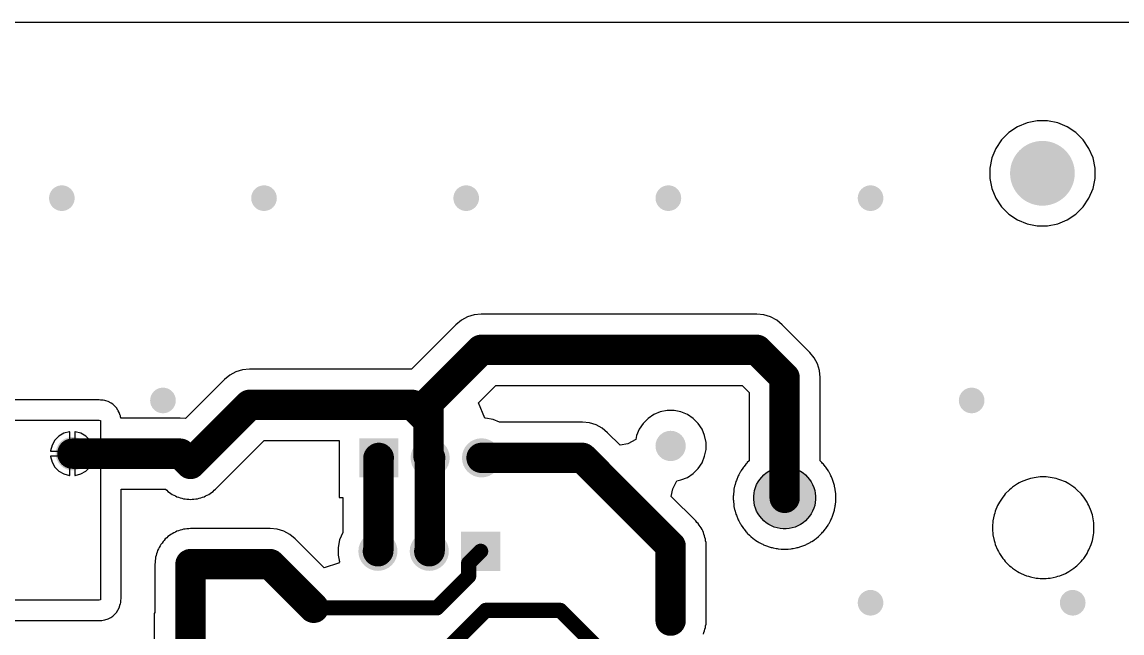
# Model space of a CAD drawing. Header units: inches. Extents: x 4.53 to 13.89, y 0.79 to 10.58.
# Drawn here: x 9.765 to 11.907, y 9.39 to 10.579 of the extents above; entities that cross this region are included whole.
import ezdxf

# ---------------------------------------------------------------- set-up
doc = ezdxf.new("R2010")
doc.units = ezdxf.units.IN
doc.header["$MEASUREMENT"] = 0
for name, color, linetype in [('Pad Holes', 156, 'Continuous'), ('Top Layer', 1, 'Continuous'), ('Via Holes', 16, 'Continuous')]:
    doc.layers.add(name, color=color, linetype=linetype)

# ---------------------------------------------------------------- blocks, each defined once
blk = doc.blocks.new('TEST_POINT_1_5MM_17')
at = {"layer": 'Top Layer'}
blk.add_hatch(color=1, dxfattribs=at).paths.add_polyline_path([(-0.003, -0.0602), (-0.0088, -0.0596), (-0.0146, -0.0585), (-0.0203, -0.0568), (-0.0258, -0.0545), (-0.031, -0.0517), (-0.0359, -0.0484), (-0.0405, -0.0447), (-0.0447, -0.0405), (-0.0484, -0.0359), (-0.0517, -0.031), (-0.0545, -0.0258), (-0.0568, -0.0203), (-0.0585, -0.0146), (-0.0596, -0.0088), (-0.0602, -0.003), (-0.0602, 0), (-0.0602, 0.003), (-0.0596, 0.0088), (-0.0585, 0.0146), (-0.0568, 0.0203), (-0.0545, 0.0258), (-0.0517, 0.031), (-0.0484, 0.0359), (-0.0447, 0.0405), (-0.0405, 0.0447), (-0.0359, 0.0484), (-0.031, 0.0517), (-0.0258, 0.0545), (-0.0203, 0.0568), (-0.0146, 0.0585), (-0.0088, 0.0596), (-0.003, 0.0602), (0, 0.0602), (0.003, 0.0602), (0.0088, 0.0596), (0.0146, 0.0585), (0.0203, 0.0568), (0.0258, 0.0545), (0.031, 0.0517), (0.0359, 0.0484), (0.0405, 0.0447), (0.0447, 0.0405), (0.0484, 0.0359), (0.0517, 0.031), (0.0545, 0.0258), (0.0568, 0.0203), (0.0585, 0.0146), (0.0596, 0.0088), (0.0602, 0.003), (0.0602, 0), (0.0602, -0.003), (0.0596, -0.0088), (0.0585, -0.0146), (0.0568, -0.0203), (0.0545, -0.0258), (0.0517, -0.031), (0.0484, -0.0359), (0.0447, -0.0405), (0.0405, -0.0447), (0.0359, -0.0484), (0.031, -0.0517), (0.0258, -0.0545), (0.0203, -0.0568), (0.0146, -0.0585), (0.0088, -0.0596), (0.003, -0.0602), (0, -0.0602)])
for p, q in [((-0.0447, 0.0405), (-0.0405, 0.0447)), ((-0.0405, 0.0447), (-0.0359, 0.0484)), ((-0.0359, 0.0484), (-0.031, 0.0517)), ((-0.031, 0.0517), (-0.0258, 0.0545)), ((-0.0258, 0.0545), (-0.0203, 0.0568)), ((-0.0203, 0.0568), (-0.0146, 0.0585)), ((-0.0146, 0.0585), (-0.0088, 0.0596)), ((-0.0088, 0.0596), (-0.003, 0.0602)), ((-0.003, 0.0602), (0, 0.0602)), ((0, 0.0602), (0.003, 0.0602)), ((0.003, 0.0602), (0.0088, 0.0596)), ((0.0088, 0.0596), (0.0146, 0.0585)), ((0.0146, 0.0585), (0.0203, 0.0568)), ((0.0203, 0.0568), (0.0258, 0.0545)), ((0.0258, 0.0545), (0.031, 0.0517)), ((0.031, 0.0517), (0.0359, 0.0484)), ((0.0359, 0.0484), (0.0405, 0.0447)), ((0.0405, 0.0447), (0.0447, 0.0405)), ((-0.0568, 0.0203), (-0.0545, 0.0258)), ((-0.0545, 0.0258), (-0.0517, 0.031)), ((-0.0517, 0.031), (-0.0484, 0.0359)), ((-0.0484, 0.0359), (-0.0447, 0.0405)), ((0.0447, 0.0405), (0.0484, 0.0359)), ((0.0484, 0.0359), (0.0517, 0.031)), ((0.0517, 0.031), (0.0545, 0.0258)), ((0.0545, 0.0258), (0.0568, 0.0203)), ((-0.0602, 0.003), (-0.0596, 0.0088)), ((-0.0602, 0), (-0.0602, 0.003)), ((-0.0602, -0.003), (-0.0602, 0)), ((-0.0596, 0.0088), (-0.0585, 0.0146)), ((-0.0585, 0.0146), (-0.0568, 0.0203)), ((0.0568, 0.0203), (0.0585, 0.0146)), ((0.0585, 0.0146), (0.0596, 0.0088)), ((0.0596, 0.0088), (0.0602, 0.003)), ((0.0602, 0.003), (0.0602, 0)), ((0.0602, 0), (0.0602, -0.003)), ((-0.0596, -0.0088), (-0.0602, -0.003)), ((-0.0585, -0.0146), (-0.0596, -0.0088)), ((-0.0568, -0.0203), (-0.0585, -0.0146)), ((-0.0545, -0.0258), (-0.0568, -0.0203)), ((0.0568, -0.0203), (0.0545, -0.0258)), ((0.0585, -0.0146), (0.0568, -0.0203)), ((0.0596, -0.0088), (0.0585, -0.0146)), ((0.0602, -0.003), (0.0596, -0.0088)), ((-0.0517, -0.031), (-0.0545, -0.0258)), ((-0.0484, -0.0359), (-0.0517, -0.031)), ((-0.0447, -0.0405), (-0.0484, -0.0359)), ((-0.0405, -0.0447), (-0.0447, -0.0405)), ((0.0447, -0.0405), (0.0405, -0.0447)), ((0.0484, -0.0359), (0.0447, -0.0405)), ((0.0517, -0.031), (0.0484, -0.0359)), ((0.0545, -0.0258), (0.0517, -0.031)), ((-0.0359, -0.0484), (-0.0405, -0.0447)), ((-0.031, -0.0517), (-0.0359, -0.0484)), ((-0.0258, -0.0545), (-0.031, -0.0517)), ((-0.0203, -0.0568), (-0.0258, -0.0545)), ((-0.0146, -0.0585), (-0.0203, -0.0568)), ((-0.0088, -0.0596), (-0.0146, -0.0585)), ((-0.003, -0.0602), (-0.0088, -0.0596)), ((0, -0.0602), (-0.003, -0.0602)), ((0, -0.0602), (0, -0.0602)), ((0.003, -0.0602), (0, -0.0602)), ((0.0088, -0.0596), (0.003, -0.0602)), ((0.0146, -0.0585), (0.0088, -0.0596)), ((0.0203, -0.0568), (0.0146, -0.0585)), ((0.0258, -0.0545), (0.0203, -0.0568)), ((0.031, -0.0517), (0.0258, -0.0545)), ((0.0359, -0.0484), (0.031, -0.0517)), ((0.0405, -0.0447), (0.0359, -0.0484))]:
    blk.add_line(p, q, dxfattribs=at)
blk = doc.blocks.new('HEATSINK_HS_6835_20')
at = {"layer": 'Pad Holes'}
h = blk.add_hatch(color=7, dxfattribs=at)
edge = h.paths.add_edge_path()
edge.add_arc((2.5281, 0.4273), 0.063, 0, 360)
blk = doc.blocks.new('TO254P1009X445X1985_3_33')
at = {"layer": 'Pad Holes'}
h = blk.add_hatch(color=7, dxfattribs=at)
edge = h.paths.add_edge_path()
edge.add_arc((-0.1, 0), 0.0254, 0, 360)
h = blk.add_hatch(color=7, dxfattribs=at)
edge = h.paths.add_edge_path()
edge.add_arc((0, 0), 0.0254, 0, 360)
h = blk.add_hatch(color=7, dxfattribs=at)
edge = h.paths.add_edge_path()
edge.add_arc((0.1, 0), 0.0254, 0, 360)
at = {"layer": 'Top Layer'}
blk.add_hatch(color=1, dxfattribs=at).paths.add_polyline_path([(-0.1381, 0.0381), (-0.0619, 0.0381), (-0.0619, -0.0381), (-0.1381, -0.0381)])
h = blk.add_hatch(color=1, dxfattribs=at)
edge = h.paths.add_edge_path()
edge.add_arc((0, 0), 0.0381, 0, 360)
h = blk.add_hatch(color=1, dxfattribs=at)
edge = h.paths.add_edge_path()
edge.add_arc((0.1, 0), 0.0381, 0, 360)
blk = doc.blocks.new('TO254P1009X445X1985_3_141')
at = {"layer": 'Pad Holes'}
h = blk.add_hatch(color=7, dxfattribs=at)
edge = h.paths.add_edge_path()
edge.add_arc((-0.1, 0), 0.0254, 0, 360)
h = blk.add_hatch(color=7, dxfattribs=at)
edge = h.paths.add_edge_path()
edge.add_arc((0, 0), 0.0254, 0, 360)
h = blk.add_hatch(color=7, dxfattribs=at)
edge = h.paths.add_edge_path()
edge.add_arc((0.1, 0), 0.0254, 0, 360)
at = {"layer": 'Top Layer'}
blk.add_hatch(color=1, dxfattribs=at).paths.add_polyline_path([(-0.1381, 0.0381), (-0.0619, 0.0381), (-0.0619, -0.0381), (-0.1381, -0.0381)])
h = blk.add_hatch(color=1, dxfattribs=at)
edge = h.paths.add_edge_path()
edge.add_arc((0, 0), 0.0381, 0, 360)
h = blk.add_hatch(color=1, dxfattribs=at)
edge = h.paths.add_edge_path()
edge.add_arc((0.1, 0), 0.0381, 0, 360)
blk = doc.blocks.new('RES_2W_VERTICAL_144')
at = {"layer": 'Pad Holes'}
h = blk.add_hatch(color=7, dxfattribs=at)
edge = h.paths.add_edge_path()
edge.add_arc((0, 0), 0.0197, 0, 360)
h = blk.add_hatch(color=7, dxfattribs=at)
edge = h.paths.add_edge_path()
edge.add_arc((0.195, 0), 0.0197, 0, 360)
at = {"layer": 'Top Layer'}
h = blk.add_hatch(color=1, dxfattribs=at)
edge = h.paths.add_edge_path()
edge.add_arc((0, 0), 0.0295, 0, 360)
h = blk.add_hatch(color=1, dxfattribs=at)
edge = h.paths.add_edge_path()
edge.add_arc((0.195, 0), 0.0295, 0, 360)
blk = doc.blocks.new('RES_2W_VERTICAL_145')
at = {"layer": 'Pad Holes'}
h = blk.add_hatch(color=7, dxfattribs=at)
edge = h.paths.add_edge_path()
edge.add_arc((0, 0), 0.0197, 0, 360)
h = blk.add_hatch(color=7, dxfattribs=at)
edge = h.paths.add_edge_path()
edge.add_arc((0.195, 0), 0.0197, 0, 360)
at = {"layer": 'Top Layer'}
h = blk.add_hatch(color=1, dxfattribs=at)
edge = h.paths.add_edge_path()
edge.add_arc((0, 0), 0.0295, 0, 360)
h = blk.add_hatch(color=1, dxfattribs=at)
edge = h.paths.add_edge_path()
edge.add_arc((0.195, 0), 0.0295, 0, 360)
blk = doc.blocks.new('RES_2W_VERTICAL_146')
at = {"layer": 'Pad Holes'}
h = blk.add_hatch(color=7, dxfattribs=at)
edge = h.paths.add_edge_path()
edge.add_arc((0, 0), 0.0197, 0, 360)
h = blk.add_hatch(color=7, dxfattribs=at)
edge = h.paths.add_edge_path()
edge.add_arc((0.195, 0), 0.0197, 0, 360)
at = {"layer": 'Top Layer'}
h = blk.add_hatch(color=1, dxfattribs=at)
edge = h.paths.add_edge_path()
edge.add_arc((0, 0), 0.0295, 0, 360)
h = blk.add_hatch(color=1, dxfattribs=at)
edge = h.paths.add_edge_path()
edge.add_arc((0.195, 0), 0.0295, 0, 360)
blk = doc.blocks.new('CAP_PANASSONIC_1U_450V_147')
at = {"layer": 'Pad Holes'}
h = blk.add_hatch(color=7, dxfattribs=at)
edge = h.paths.add_edge_path()
edge.add_arc((0, 0), 0.02, 0, 360)
h = blk.add_hatch(color=7, dxfattribs=at)
edge = h.paths.add_edge_path()
edge.add_arc((0.59, 0), 0.02, 0, 360)
at = {"layer": 'Top Layer'}
h = blk.add_hatch(color=1, dxfattribs=at)
edge = h.paths.add_edge_path()
edge.add_arc((0, 0), 0.0325, 0, 360)
h = blk.add_hatch(color=1, dxfattribs=at)
edge = h.paths.add_edge_path()
edge.add_arc((0.59, 0), 0.0325, 0, 360)

msp = doc.modelspace()

# ---------------------------------------------------------------- hatches: boundary and pattern name
at = {"layer": 'Top Layer'}
h = msp.add_hatch(color=1, dxfattribs=at)
edge = h.paths.add_edge_path()
edge.add_arc((9.8425, 10.2362), 0.025, 0, 360)
h = msp.add_hatch(color=1, dxfattribs=at)
edge = h.paths.add_edge_path()
edge.add_arc((10.2362, 10.2362), 0.025, 0, 360)
h = msp.add_hatch(color=1, dxfattribs=at)
edge = h.paths.add_edge_path()
edge.add_arc((10.6299, 10.2362), 0.025, 0, 360)
h = msp.add_hatch(color=1, dxfattribs=at)
edge = h.paths.add_edge_path()
edge.add_arc((11.0236, 10.2362), 0.025, 0, 360)
h = msp.add_hatch(color=1, dxfattribs=at)
edge = h.paths.add_edge_path()
edge.add_arc((11.4173, 10.2362), 0.025, 0, 360)
h = msp.add_hatch(color=1, dxfattribs=at)
edge = h.paths.add_edge_path()
edge.add_arc((10.0394, 9.8425), 0.025, 0, 360)
h = msp.add_hatch(color=1, dxfattribs=at)
edge = h.paths.add_edge_path()
edge.add_arc((11.6142, 9.8425), 0.025, 0, 360)
h = msp.add_hatch(color=1, dxfattribs=at)
edge = h.paths.add_edge_path()
edge.add_arc((11.4173, 9.4488), 0.025, 0, 360)
h = msp.add_hatch(color=1, dxfattribs=at)
edge = h.paths.add_edge_path()
edge.add_arc((11.811, 9.4488), 0.025, 0, 360)
at = {"layer": 'Via Holes'}
h = msp.add_hatch(color=7, dxfattribs=at)
edge = h.paths.add_edge_path()
edge.add_arc((9.8425, 10.2362), 0.014, 0, 360)
h = msp.add_hatch(color=7, dxfattribs=at)
edge = h.paths.add_edge_path()
edge.add_arc((10.2362, 10.2362), 0.014, 0, 360)
h = msp.add_hatch(color=7, dxfattribs=at)
edge = h.paths.add_edge_path()
edge.add_arc((10.6299, 10.2362), 0.014, 0, 360)
h = msp.add_hatch(color=7, dxfattribs=at)
edge = h.paths.add_edge_path()
edge.add_arc((11.0236, 10.2362), 0.014, 0, 360)
h = msp.add_hatch(color=7, dxfattribs=at)
edge = h.paths.add_edge_path()
edge.add_arc((11.4173, 10.2362), 0.014, 0, 360)
h = msp.add_hatch(color=7, dxfattribs=at)
edge = h.paths.add_edge_path()
edge.add_arc((10.0394, 9.8425), 0.014, 0, 360)
h = msp.add_hatch(color=7, dxfattribs=at)
edge = h.paths.add_edge_path()
edge.add_arc((11.6142, 9.8425), 0.014, 0, 360)
h = msp.add_hatch(color=7, dxfattribs=at)
edge = h.paths.add_edge_path()
edge.add_arc((11.4173, 9.4488), 0.014, 0, 360)
h = msp.add_hatch(color=7, dxfattribs=at)
edge = h.paths.add_edge_path()
edge.add_arc((11.811, 9.4488), 0.014, 0, 360)

# ---------------------------------------------------------------- linework, layer by layer
at = {"layer": 'Top Layer'}
for p, q in [((6.2787, 10.579), (12.1465, 10.579)), ((11.7035, 10.3753), (11.6868, 10.3641)), ((11.7222, 10.383), (11.7035, 10.3753)), ((11.7419, 10.387), (11.7222, 10.383)), ((11.7621, 10.387), (11.7419, 10.387)), ((11.7819, 10.383), (11.7621, 10.387)), ((11.8005, 10.3753), (11.7819, 10.383)), ((11.8173, 10.3641), (11.8005, 10.3753)), ((11.6725, 10.3498), (11.6613, 10.3331)), ((11.6868, 10.3641), (11.6725, 10.3498)), ((11.8315, 10.3498), (11.8173, 10.3641)), ((11.8427, 10.3331), (11.8315, 10.3498)), ((11.6613, 10.3331), (11.6536, 10.3145)), ((11.8505, 10.3145), (11.8427, 10.3331)), ((11.6536, 10.3145), (11.6497, 10.2947)), ((11.8544, 10.2947), (11.8505, 10.3145)), ((11.6497, 10.2947), (11.6497, 10.2745)), ((11.8544, 10.2745), (11.8544, 10.2947)), ((11.6497, 10.2745), (11.6536, 10.2547)), ((11.8505, 10.2547), (11.8544, 10.2745)), ((11.6536, 10.2547), (11.6613, 10.2361)), ((11.8427, 10.2361), (11.8505, 10.2547)), ((11.6613, 10.2361), (11.6725, 10.2193)), ((11.6725, 10.2193), (11.6868, 10.2051)), ((11.8173, 10.2051), (11.8315, 10.2193)), ((11.8315, 10.2193), (11.8427, 10.2361)), ((11.6868, 10.2051), (11.7035, 10.1939)), ((11.8005, 10.1939), (11.8173, 10.2051)), ((11.7035, 10.1939), (11.7222, 10.1862)), ((11.7222, 10.1862), (11.7419, 10.1822)), ((11.7419, 10.1822), (11.7621, 10.1822)), ((11.7621, 10.1822), (11.7819, 10.1862)), ((11.7819, 10.1862), (11.8005, 10.1939)), ((10.6325, 10.005), (10.6205, 9.9986)), ((10.6455, 10.0089), (10.6325, 10.005)), ((10.659, 10.0102), (10.6455, 10.0089)), ((11.196, 10.0102), (10.659, 10.0102)), ((11.2095, 10.0089), (11.196, 10.0102)), ((11.2225, 10.005), (11.2095, 10.0089)), ((11.2345, 9.9986), (11.2225, 10.005)), ((10.61, 9.99), (10.5233, 9.9032)), ((10.6205, 9.9986), (10.61, 9.99)), ((11.245, 9.99), (11.2345, 9.9986)), ((11.299, 9.936), (11.245, 9.99)), ((11.3076, 9.9255), (11.299, 9.936)), ((11.314, 9.9135), (11.3076, 9.9255)), ((10.1815, 9.898), (10.1695, 9.8916)), ((10.1945, 9.9019), (10.1815, 9.898)), ((10.208, 9.9032), (10.1945, 9.9019)), ((10.5233, 9.9032), (10.208, 9.9032)), ((11.3179, 9.9005), (11.314, 9.9135)), ((11.3192, 9.887), (11.3179, 9.9005)), ((10.159, 9.883), (10.0833, 9.8072)), ((10.1695, 9.8916), (10.159, 9.883)), ((11.3192, 9.7251), (11.3192, 9.887)), ((10.6537, 9.8378), (10.6877, 9.8718)), ((10.6877, 9.8718), (11.1673, 9.8718)), ((11.1673, 9.8718), (11.1808, 9.8583)), ((11.1808, 9.8583), (11.1808, 9.7251)), ((9.9154, 9.8437), (8.5862, 9.8437)), ((9.918, 9.8434), (9.9154, 9.8437)), ((9.9206, 9.8434), (9.918, 9.8434)), ((9.9229, 9.8431), (9.9206, 9.8434)), ((9.9254, 9.8424), (9.9229, 9.8431)), ((9.9229, 9.8431), (9.9229, 9.8431)), ((9.9229, 9.8431), (9.9229, 9.8431)), ((9.9257, 9.8424), (9.9254, 9.8424)), ((9.9259, 9.8422), (9.9257, 9.8424)), ((9.9284, 9.8416), (9.9259, 9.8422)), ((9.9329, 9.8404), (9.9284, 9.8416)), ((9.9388, 9.837), (9.9329, 9.8404)), ((9.9329, 9.8404), (9.9329, 9.8404)), ((9.9329, 9.8404), (9.9329, 9.8404)), ((9.9419, 9.8352), (9.9388, 9.837)), ((9.9459, 9.8311), (9.9419, 9.8352)), ((9.9419, 9.8352), (9.9419, 9.8352)), ((9.9419, 9.8352), (9.9419, 9.8352)), ((10.666, 9.8083), (10.6537, 9.8378)), ((9.9492, 9.8279), (9.9459, 9.8311)), ((9.9518, 9.8234), (9.9492, 9.8279)), ((9.9492, 9.8279), (9.9492, 9.8279)), ((9.9492, 9.8279), (9.9492, 9.8279)), ((9.9522, 9.8229), (9.9518, 9.8234)), ((9.9524, 9.8223), (9.9522, 9.8229)), ((9.9544, 9.8189), (9.9524, 9.8223)), ((9.9554, 9.8151), (9.9544, 9.8189)), ((9.9544, 9.8189), (9.9544, 9.8189)), ((9.9544, 9.8189), (9.9544, 9.8189)), ((9.9561, 9.8133), (9.9554, 9.8151)), ((9.9564, 9.8125), (9.9561, 9.8133)), ((9.9566, 9.8106), (9.9564, 9.8125)), ((10.9954, 9.8151), (10.9841, 9.8075)), ((11.0079, 9.8202), (10.9954, 9.8151)), ((11.0212, 9.8229), (11.0079, 9.8202)), ((11.0348, 9.8229), (11.0212, 9.8229)), ((11.0481, 9.8202), (11.0348, 9.8229)), ((11.0606, 9.8151), (11.0481, 9.8202)), ((11.0719, 9.8075), (11.0606, 9.8151)), ((8.508, 9.804), (9.9154, 9.804)), ((9.9154, 9.804), (9.9177, 9.8037)), ((9.9177, 9.8037), (9.9178, 9.803)), ((9.9178, 9.803), (9.918, 9.8022)), ((9.918, 9.8022), (9.918, 9.774)), ((9.9571, 9.8089), (9.9566, 9.8106)), ((9.9572, 9.8082), (9.9571, 9.8089)), ((9.9571, 9.8089), (9.9571, 9.8089)), ((9.9571, 9.8089), (9.9571, 9.8089)), ((10.073, 9.8082), (9.9572, 9.8082)), ((10.0833, 9.8072), (10.073, 9.8082)), ((10.6674, 9.8083), (10.666, 9.8083)), ((10.6823, 9.8053), (10.6674, 9.8083)), ((10.695, 9.8001), (10.6823, 9.8053)), ((10.8562, 9.8001), (10.695, 9.8001)), ((10.8697, 9.7987), (10.8562, 9.8001)), ((10.8827, 9.7948), (10.8697, 9.7987)), ((10.8946, 9.7884), (10.8827, 9.7948)), ((10.9745, 9.7979), (10.9669, 9.7866)), ((10.9841, 9.8075), (10.9745, 9.7979)), ((11.0815, 9.7979), (11.0719, 9.8075)), ((11.0891, 9.7866), (11.0815, 9.7979)), ((9.8369, 9.773), (9.829, 9.7651)), ((9.8466, 9.7786), (9.8369, 9.773)), ((9.8574, 9.7815), (9.8466, 9.7786)), ((9.858, 9.7815), (9.8574, 9.7815)), ((9.858, 9.744), (9.858, 9.7815)), ((9.8686, 9.7815), (9.868, 9.7815)), ((9.868, 9.7815), (9.868, 9.744)), ((9.8794, 9.7786), (9.8686, 9.7815)), ((9.8891, 9.773), (9.8794, 9.7786)), ((9.897, 9.7651), (9.8891, 9.773)), ((9.918, 9.774), (9.918, 9.6698)), ((10.9051, 9.7798), (10.8946, 9.7884)), ((10.9296, 9.7553), (10.9051, 9.7798)), ((10.9618, 9.7741), (10.9602, 9.7664)), ((10.9669, 9.7866), (10.9618, 9.7741)), ((11.0942, 9.7741), (11.0891, 9.7866)), ((11.0969, 9.7608), (11.0942, 9.7741)), ((9.8234, 9.7554), (9.8205, 9.7446)), ((9.829, 9.7651), (9.8234, 9.7554)), ((9.9026, 9.7554), (9.897, 9.7651)), ((9.9055, 9.7446), (9.9026, 9.7554)), ((10.142, 9.67), (10.2367, 9.7648)), ((10.2367, 9.7648), (10.3823, 9.7648)), ((10.3823, 9.7648), (10.3823, 9.6534)), ((10.9448, 9.7581), (10.9296, 9.7553)), ((10.9602, 9.7664), (10.9448, 9.7581)), ((11.0942, 9.7339), (11.0969, 9.7472)), ((11.0969, 9.7472), (11.0969, 9.7608)), ((9.8205, 9.7446), (9.8205, 9.744)), ((9.8205, 9.744), (9.858, 9.744)), ((9.858, 9.734), (9.8205, 9.734)), ((9.8205, 9.734), (9.8205, 9.7334)), ((9.8205, 9.7334), (9.8234, 9.7226)), ((9.858, 9.6965), (9.858, 9.734)), ((9.868, 9.744), (9.9055, 9.744)), ((9.9055, 9.734), (9.868, 9.734)), ((9.868, 9.734), (9.868, 9.6965)), ((9.9026, 9.7226), (9.9055, 9.7334)), ((9.9055, 9.744), (9.9055, 9.7446)), ((9.9055, 9.7334), (9.9055, 9.734)), ((11.0891, 9.7214), (11.0942, 9.7339)), ((11.1808, 9.7251), (11.1773, 9.7216)), ((11.3227, 9.7216), (11.3192, 9.7251)), ((9.8234, 9.7226), (9.829, 9.7129)), ((9.829, 9.7129), (9.8369, 9.705)), ((9.8369, 9.705), (9.8466, 9.6994)), ((9.8794, 9.6994), (9.8891, 9.705)), ((9.8891, 9.705), (9.897, 9.7129)), ((9.897, 9.7129), (9.9026, 9.7226)), ((11.0719, 9.7005), (11.0815, 9.7101)), ((11.0815, 9.7101), (11.0891, 9.7214)), ((11.1644, 9.7043), (11.1633, 9.7027)), ((11.1653, 9.7061), (11.1644, 9.7043)), ((11.1686, 9.711), (11.1653, 9.7061)), ((11.1699, 9.7124), (11.1686, 9.711)), ((11.1709, 9.7141), (11.1699, 9.7124)), ((11.1746, 9.7187), (11.1709, 9.7141)), ((11.1761, 9.72), (11.1746, 9.7187)), ((11.1773, 9.7216), (11.1761, 9.72)), ((11.3239, 9.72), (11.3227, 9.7216)), ((11.3254, 9.7187), (11.3239, 9.72)), ((11.3291, 9.7141), (11.3254, 9.7187)), ((11.3301, 9.7124), (11.3291, 9.7141)), ((11.3314, 9.711), (11.3301, 9.7124)), ((11.3347, 9.7061), (11.3314, 9.711)), ((11.3356, 9.7043), (11.3347, 9.7061)), ((11.3367, 9.7027), (11.3356, 9.7043)), ((9.8466, 9.6994), (9.8574, 9.6965)), ((9.8574, 9.6965), (9.858, 9.6965)), ((9.868, 9.6965), (9.8686, 9.6965)), ((9.8686, 9.6965), (9.8794, 9.6994)), ((11.0321, 9.6708), (11.0404, 9.6862)), ((11.0404, 9.6862), (11.0481, 9.6878)), ((11.0481, 9.6878), (11.0606, 9.6929)), ((11.0606, 9.6929), (11.0719, 9.7005)), ((11.1552, 9.6848), (11.1535, 9.6792)), ((11.1561, 9.6866), (11.1552, 9.6848)), ((11.1566, 9.6885), (11.1561, 9.6866)), ((11.1588, 9.694), (11.1566, 9.6885)), ((11.1598, 9.6957), (11.1588, 9.694)), ((11.1605, 9.6975), (11.1598, 9.6957)), ((11.1633, 9.7027), (11.1605, 9.6975)), ((11.3395, 9.6975), (11.3367, 9.7027)), ((11.3402, 9.6957), (11.3395, 9.6975)), ((11.3412, 9.694), (11.3402, 9.6957)), ((11.3434, 9.6885), (11.3412, 9.694)), ((11.3439, 9.6866), (11.3434, 9.6885)), ((11.3448, 9.6848), (11.3439, 9.6866)), ((11.3465, 9.6792), (11.3448, 9.6848)), ((11.7104, 9.6839), (11.707, 9.6819)), ((11.7211, 9.6883), (11.7104, 9.6839)), ((11.7249, 9.6893), (11.7211, 9.6883)), ((11.7286, 9.6906), (11.7249, 9.6893)), ((11.74, 9.6929), (11.7286, 9.6906)), ((11.7439, 9.6931), (11.74, 9.6929)), ((11.7477, 9.6936), (11.7439, 9.6931)), ((11.7594, 9.6936), (11.7477, 9.6936)), ((11.7632, 9.6931), (11.7594, 9.6936)), ((11.7671, 9.6929), (11.7632, 9.6931)), ((11.7785, 9.6906), (11.7671, 9.6929)), ((11.7822, 9.6893), (11.7785, 9.6906)), ((11.786, 9.6883), (11.7822, 9.6893)), ((11.7967, 9.6839), (11.786, 9.6883)), ((11.8001, 9.6819), (11.7967, 9.6839)), ((9.918, 9.6698), (9.918, 9.4566)), ((9.9577, 9.4566), (9.9577, 9.6698)), ((9.9577, 9.6698), (10.0444, 9.6698)), ((10.0444, 9.6698), (10.0467, 9.6679)), ((10.0467, 9.6679), (10.0491, 9.6655)), ((10.0491, 9.6655), (10.0519, 9.6636)), ((10.0519, 9.6636), (10.0545, 9.6614)), ((10.0545, 9.6614), (10.0575, 9.6598)), ((10.1285, 9.6598), (10.1315, 9.6614)), ((10.1315, 9.6614), (10.1341, 9.6636)), ((10.1341, 9.6636), (10.1369, 9.6655)), ((10.1369, 9.6655), (10.1393, 9.6679)), ((10.1393, 9.6679), (10.142, 9.67)), ((11.0293, 9.6556), (11.0321, 9.6708)), ((11.1509, 9.6657), (11.1503, 9.6599)), ((11.1513, 9.6676), (11.1509, 9.6657)), ((11.1514, 9.6696), (11.1513, 9.6676)), ((11.1526, 9.6754), (11.1514, 9.6696)), ((11.1532, 9.6772), (11.1526, 9.6754)), ((11.1535, 9.6792), (11.1532, 9.6772)), ((11.3468, 9.6772), (11.3465, 9.6792)), ((11.3474, 9.6754), (11.3468, 9.6772)), ((11.3486, 9.6696), (11.3474, 9.6754)), ((11.3487, 9.6676), (11.3486, 9.6696)), ((11.3491, 9.6657), (11.3487, 9.6676)), ((11.3497, 9.6599), (11.3491, 9.6657)), ((11.6878, 9.6688), (11.6796, 9.6606)), ((11.6909, 9.6712), (11.6878, 9.6688)), ((11.6938, 9.6738), (11.6909, 9.6712)), ((11.7035, 9.6802), (11.6938, 9.6738)), ((11.707, 9.6819), (11.7035, 9.6802)), ((11.8036, 9.6802), (11.8001, 9.6819)), ((11.8133, 9.6738), (11.8036, 9.6802)), ((11.8162, 9.6712), (11.8133, 9.6738)), ((11.8193, 9.6688), (11.8162, 9.6712)), ((11.8275, 9.6606), (11.8193, 9.6688)), ((10.0575, 9.6598), (10.0604, 9.6579)), ((10.0604, 9.6579), (10.0635, 9.6566)), ((10.0635, 9.6566), (10.0665, 9.655)), ((10.0665, 9.655), (10.0698, 9.6541)), ((10.0698, 9.6541), (10.0729, 9.6528)), ((10.0729, 9.6528), (10.0762, 9.6521)), ((10.0762, 9.6521), (10.0795, 9.6511)), ((10.0795, 9.6511), (10.0829, 9.6508)), ((10.0829, 9.6508), (10.0862, 9.6501)), ((10.0862, 9.6501), (10.0896, 9.6501)), ((10.0896, 9.6501), (10.093, 9.6498)), ((10.093, 9.6498), (10.0964, 9.6501)), ((10.0964, 9.6501), (10.0998, 9.6501)), ((10.0998, 9.6501), (10.1031, 9.6508)), ((10.1031, 9.6508), (10.1065, 9.6511)), ((10.1065, 9.6511), (10.1098, 9.6521)), ((10.1098, 9.6521), (10.1131, 9.6528)), ((10.1131, 9.6528), (10.1162, 9.6541)), ((10.1162, 9.6541), (10.1195, 9.655)), ((10.1195, 9.655), (10.1225, 9.6566)), ((10.1225, 9.6566), (10.1256, 9.6579)), ((10.1256, 9.6579), (10.1285, 9.6598)), ((10.3823, 9.6534), (10.3896, 9.6534)), ((10.3896, 9.6534), (10.3896, 9.5861)), ((11.077, 9.608), (11.0293, 9.6556)), ((11.1503, 9.6579), (11.1501, 9.656)), ((11.1501, 9.656), (11.1501, 9.65)), ((11.1501, 9.65), (11.1503, 9.6481)), ((11.1503, 9.6599), (11.1503, 9.6579)), ((11.1503, 9.6481), (11.1503, 9.6461)), ((11.1503, 9.6461), (11.1509, 9.6403)), ((11.1509, 9.6403), (11.1513, 9.6384)), ((11.3487, 9.6384), (11.3491, 9.6403)), ((11.3491, 9.6403), (11.3497, 9.6461)), ((11.3497, 9.6579), (11.3497, 9.6599)), ((11.3499, 9.656), (11.3497, 9.6579)), ((11.3497, 9.6481), (11.3499, 9.65)), ((11.3497, 9.6461), (11.3497, 9.6481)), ((11.3499, 9.65), (11.3499, 9.656)), ((11.6665, 9.6414), (11.6645, 9.638)), ((11.6682, 9.6449), (11.6665, 9.6414)), ((11.6747, 9.6546), (11.6682, 9.6449)), ((11.6772, 9.6575), (11.6747, 9.6546)), ((11.6796, 9.6606), (11.6772, 9.6575)), ((11.8299, 9.6575), (11.8275, 9.6606)), ((11.8324, 9.6546), (11.8299, 9.6575)), ((11.8389, 9.6449), (11.8324, 9.6546)), ((11.8406, 9.6414), (11.8389, 9.6449)), ((11.8426, 9.638), (11.8406, 9.6414)), ((11.1513, 9.6384), (11.1514, 9.6364)), ((11.1514, 9.6364), (11.1526, 9.6306)), ((11.1526, 9.6306), (11.1532, 9.6288)), ((11.1532, 9.6288), (11.1535, 9.6268)), ((11.1535, 9.6268), (11.1552, 9.6212)), ((11.1552, 9.6212), (11.1561, 9.6194)), ((11.1561, 9.6194), (11.1566, 9.6175)), ((11.3434, 9.6175), (11.3439, 9.6194)), ((11.3439, 9.6194), (11.3448, 9.6212)), ((11.3448, 9.6212), (11.3465, 9.6268)), ((11.3465, 9.6268), (11.3468, 9.6288)), ((11.3468, 9.6288), (11.3474, 9.6306)), ((11.3474, 9.6306), (11.3486, 9.6364)), ((11.3486, 9.6364), (11.3487, 9.6384)), ((11.6578, 9.6198), (11.6556, 9.6084)), ((11.6591, 9.6235), (11.6578, 9.6198)), ((11.6601, 9.6273), (11.6591, 9.6235)), ((11.6645, 9.638), (11.6601, 9.6273)), ((11.847, 9.6273), (11.8426, 9.638)), ((11.848, 9.6235), (11.847, 9.6273)), ((11.8493, 9.6198), (11.848, 9.6235)), ((11.8516, 9.6084), (11.8493, 9.6198)), ((11.0791, 9.6053), (11.077, 9.608)), ((11.0815, 9.6029), (11.0791, 9.6053)), ((11.0834, 9.6001), (11.0815, 9.6029)), ((11.0856, 9.5975), (11.0834, 9.6001)), ((11.0872, 9.5945), (11.0856, 9.5975)), ((11.1566, 9.6175), (11.1588, 9.612)), ((11.1588, 9.612), (11.1598, 9.6103)), ((11.1598, 9.6103), (11.1605, 9.6085)), ((11.1605, 9.6085), (11.1633, 9.6033)), ((11.1633, 9.6033), (11.1644, 9.6017)), ((11.1644, 9.6017), (11.1653, 9.5999)), ((11.1653, 9.5999), (11.1686, 9.595)), ((11.3314, 9.595), (11.3347, 9.5999)), ((11.3347, 9.5999), (11.3356, 9.6017)), ((11.3356, 9.6017), (11.3367, 9.6033)), ((11.3367, 9.6033), (11.3395, 9.6085)), ((11.3395, 9.6085), (11.3402, 9.6103)), ((11.3402, 9.6103), (11.3412, 9.612)), ((11.3412, 9.612), (11.3434, 9.6175)), ((11.6553, 9.6045), (11.6548, 9.6007)), ((11.6548, 9.6007), (11.6548, 9.5891)), ((11.6556, 9.6084), (11.6553, 9.6045)), ((11.8518, 9.6045), (11.8516, 9.6084)), ((11.8523, 9.6007), (11.8518, 9.6045)), ((11.8523, 9.5891), (11.8523, 9.6007)), ((10.0467, 9.5751), (10.044, 9.573)), ((10.0491, 9.5775), (10.0467, 9.5751)), ((10.0519, 9.5794), (10.0491, 9.5775)), ((10.0545, 9.5816), (10.0519, 9.5794)), ((10.0575, 9.5832), (10.0545, 9.5816)), ((10.0604, 9.5851), (10.0575, 9.5832)), ((10.0635, 9.5864), (10.0604, 9.5851)), ((10.0665, 9.588), (10.0635, 9.5864)), ((10.0698, 9.5889), (10.0665, 9.588)), ((10.0729, 9.5902), (10.0698, 9.5889)), ((10.0762, 9.5909), (10.0729, 9.5902)), ((10.0795, 9.5919), (10.0762, 9.5909)), ((10.0829, 9.5922), (10.0795, 9.5919)), ((10.0862, 9.5929), (10.0829, 9.5922)), ((10.0896, 9.5929), (10.0862, 9.5929)), ((10.093, 9.5932), (10.0896, 9.5929)), ((10.248, 9.5932), (10.093, 9.5932)), ((10.2615, 9.5919), (10.248, 9.5932)), ((10.2745, 9.588), (10.2615, 9.5919)), ((10.2865, 9.5816), (10.2745, 9.588)), ((10.297, 9.573), (10.2865, 9.5816)), ((10.3894, 9.5857), (10.3835, 9.5716)), ((10.3896, 9.5861), (10.3894, 9.5857)), ((11.0891, 9.5916), (11.0872, 9.5945)), ((11.0904, 9.5885), (11.0891, 9.5916)), ((11.092, 9.5855), (11.0904, 9.5885)), ((11.0929, 9.5822), (11.092, 9.5855)), ((11.0942, 9.5791), (11.0929, 9.5822)), ((11.0949, 9.5758), (11.0942, 9.5791)), ((11.0959, 9.5725), (11.0949, 9.5758)), ((11.1686, 9.595), (11.1699, 9.5936)), ((11.1699, 9.5936), (11.1709, 9.5919)), ((11.1709, 9.5919), (11.1746, 9.5873)), ((11.1746, 9.5873), (11.1761, 9.586)), ((11.1761, 9.586), (11.1773, 9.5844)), ((11.1773, 9.5844), (11.1814, 9.5803)), ((11.1814, 9.5803), (11.183, 9.5791)), ((11.183, 9.5791), (11.1843, 9.5776)), ((11.1843, 9.5776), (11.1889, 9.5739)), ((11.3111, 9.5739), (11.3157, 9.5776)), ((11.3157, 9.5776), (11.317, 9.5791)), ((11.317, 9.5791), (11.3186, 9.5803)), ((11.3186, 9.5803), (11.3227, 9.5844)), ((11.3227, 9.5844), (11.3239, 9.586)), ((11.3239, 9.586), (11.3254, 9.5873)), ((11.3254, 9.5873), (11.3291, 9.5919)), ((11.3291, 9.5919), (11.3301, 9.5936)), ((11.3301, 9.5936), (11.3314, 9.595)), ((11.6548, 9.5891), (11.6553, 9.5852)), ((11.6553, 9.5852), (11.6556, 9.5813)), ((11.6556, 9.5813), (11.6578, 9.5699)), ((11.8493, 9.5699), (11.8516, 9.5813)), ((11.8516, 9.5813), (11.8518, 9.5852)), ((11.8518, 9.5852), (11.8523, 9.5891)), ((10.0319, 9.5566), (10.0306, 9.5535)), ((10.0338, 9.5595), (10.0319, 9.5566)), ((10.0354, 9.5625), (10.0338, 9.5595)), ((10.0376, 9.5651), (10.0354, 9.5625)), ((10.0395, 9.5679), (10.0376, 9.5651)), ((10.0419, 9.5703), (10.0395, 9.5679)), ((10.044, 9.573), (10.0419, 9.5703)), ((10.353, 9.5169), (10.297, 9.573)), ((10.3835, 9.5716), (10.3805, 9.5566)), ((10.3805, 9.5566), (10.3805, 9.5414)), ((11.0962, 9.5691), (11.0959, 9.5725)), ((11.0969, 9.5658), (11.0962, 9.5691)), ((11.0969, 9.5624), (11.0969, 9.5658)), ((11.0972, 9.559), (11.0969, 9.5624)), ((11.0972, 9.414), (11.0972, 9.559)), ((11.1889, 9.5739), (11.1906, 9.5729)), ((11.1906, 9.5729), (11.192, 9.5716)), ((11.192, 9.5716), (11.1969, 9.5683)), ((11.1969, 9.5683), (11.1987, 9.5674)), ((11.1987, 9.5674), (11.2003, 9.5663)), ((11.2003, 9.5663), (11.2055, 9.5635)), ((11.2055, 9.5635), (11.2073, 9.5628)), ((11.2073, 9.5628), (11.209, 9.5618)), ((11.209, 9.5618), (11.2145, 9.5596)), ((11.2145, 9.5596), (11.2164, 9.5591)), ((11.2164, 9.5591), (11.2182, 9.5582)), ((11.2182, 9.5582), (11.2238, 9.5565)), ((11.2238, 9.5565), (11.2258, 9.5562)), ((11.2258, 9.5562), (11.2276, 9.5556)), ((11.2276, 9.5556), (11.2334, 9.5544)), ((11.2334, 9.5544), (11.2354, 9.5543)), ((11.2354, 9.5543), (11.2373, 9.5539)), ((11.2373, 9.5539), (11.2431, 9.5533)), ((11.2568, 9.5533), (11.2627, 9.5539)), ((11.2627, 9.5539), (11.2646, 9.5543)), ((11.2646, 9.5543), (11.2666, 9.5544)), ((11.2666, 9.5544), (11.2724, 9.5556)), ((11.2724, 9.5556), (11.2742, 9.5562)), ((11.2742, 9.5562), (11.2762, 9.5565)), ((11.2762, 9.5565), (11.2818, 9.5582)), ((11.2818, 9.5582), (11.2836, 9.5591)), ((11.2836, 9.5591), (11.2855, 9.5596)), ((11.2855, 9.5596), (11.291, 9.5618)), ((11.291, 9.5618), (11.2927, 9.5628)), ((11.2927, 9.5628), (11.2945, 9.5635)), ((11.2945, 9.5635), (11.2997, 9.5663)), ((11.2997, 9.5663), (11.3013, 9.5674)), ((11.3013, 9.5674), (11.3031, 9.5683)), ((11.3031, 9.5683), (11.308, 9.5716)), ((11.308, 9.5716), (11.3094, 9.5729)), ((11.3094, 9.5729), (11.3111, 9.5739)), ((11.6578, 9.5699), (11.6591, 9.5662)), ((11.6591, 9.5662), (11.6601, 9.5624)), ((11.6601, 9.5624), (11.6645, 9.5517)), ((11.8426, 9.5517), (11.847, 9.5624)), ((11.847, 9.5624), (11.848, 9.5662)), ((11.848, 9.5662), (11.8493, 9.5699)), ((10.0248, 9.5341), (10.0241, 9.5308)), ((10.0251, 9.5375), (10.0248, 9.5341)), ((10.0261, 9.5408), (10.0251, 9.5375)), ((10.0268, 9.5441), (10.0261, 9.5408)), ((10.0281, 9.5472), (10.0268, 9.5441)), ((10.029, 9.5505), (10.0281, 9.5472)), ((10.0306, 9.5535), (10.029, 9.5505)), ((10.3805, 9.5414), (10.3831, 9.5286)), ((11.2431, 9.5533), (11.2451, 9.5533)), ((11.2451, 9.5533), (11.247, 9.5531)), ((11.247, 9.5531), (11.25, 9.5531)), ((11.25, 9.5531), (11.25, 9.5531)), ((11.25, 9.5531), (11.25, 9.5531)), ((11.25, 9.5531), (11.253, 9.5531)), ((11.253, 9.5531), (11.2549, 9.5533)), ((11.2549, 9.5533), (11.2568, 9.5533)), ((11.6645, 9.5517), (11.6665, 9.5483)), ((11.6665, 9.5483), (11.6682, 9.5448)), ((11.6682, 9.5448), (11.6747, 9.5352)), ((11.6747, 9.5352), (11.6772, 9.5322)), ((11.6772, 9.5322), (11.6796, 9.5291)), ((11.8275, 9.5291), (11.8299, 9.5322)), ((11.8299, 9.5322), (11.8324, 9.5352)), ((11.8324, 9.5352), (11.8389, 9.5448)), ((11.8389, 9.5448), (11.8406, 9.5483)), ((11.8406, 9.5483), (11.8426, 9.5517)), ((10.0241, 9.5274), (10.0238, 9.524)), ((10.0238, 9.524), (10.0238, 9.4286)), ((10.0241, 9.5308), (10.0241, 9.5274)), ((10.3812, 9.5261), (10.353, 9.5169)), ((10.3831, 9.5286), (10.3812, 9.5261)), ((11.6796, 9.5291), (11.6878, 9.5209)), ((11.6878, 9.5209), (11.6909, 9.5185)), ((11.6909, 9.5185), (11.6938, 9.516)), ((11.6938, 9.516), (11.7035, 9.5095)), ((11.8036, 9.5095), (11.8133, 9.516)), ((11.8133, 9.516), (11.8162, 9.5185)), ((11.8162, 9.5185), (11.8193, 9.5209)), ((11.8193, 9.5209), (11.8275, 9.5291)), ((11.7035, 9.5095), (11.707, 9.5078)), ((11.707, 9.5078), (11.7104, 9.5058)), ((11.7104, 9.5058), (11.7211, 9.5014)), ((11.7211, 9.5014), (11.7249, 9.5004)), ((11.7249, 9.5004), (11.7286, 9.4991)), ((11.7286, 9.4991), (11.74, 9.4969)), ((11.74, 9.4969), (11.7439, 9.4966)), ((11.7439, 9.4966), (11.7477, 9.4961)), ((11.7477, 9.4961), (11.7594, 9.4961)), ((11.7594, 9.4961), (11.7632, 9.4966)), ((11.7632, 9.4966), (11.7671, 9.4969)), ((11.7671, 9.4969), (11.7785, 9.4991)), ((11.7785, 9.4991), (11.7822, 9.5004)), ((11.7822, 9.5004), (11.786, 9.5014)), ((11.786, 9.5014), (11.7967, 9.5058)), ((11.7967, 9.5058), (11.8001, 9.5078)), ((11.8001, 9.5078), (11.8036, 9.5095)), ((9.9154, 9.454), (9.408, 9.454)), ((9.9177, 9.4543), (9.9154, 9.454)), ((9.918, 9.4566), (9.9177, 9.4543)), ((9.9564, 9.4466), (9.9571, 9.4491)), ((9.9564, 9.4463), (9.9564, 9.4466)), ((9.9571, 9.4491), (9.9574, 9.4514)), ((9.9571, 9.4491), (9.9571, 9.4491)), ((9.9571, 9.4491), (9.9571, 9.4491)), ((9.9574, 9.454), (9.9577, 9.4566)), ((9.9574, 9.4514), (9.9574, 9.454)), ((9.9419, 9.4228), (9.9448, 9.4257)), ((9.9448, 9.4257), (9.9492, 9.4301)), ((9.9492, 9.4301), (9.9544, 9.4391)), ((9.9544, 9.4391), (9.9562, 9.4461)), ((9.9544, 9.4391), (9.9544, 9.4391)), ((9.9544, 9.4391), (9.9544, 9.4391)), ((9.9562, 9.4461), (9.9564, 9.4463)), ((10.0238, 9.4286), (10.0223, 9.4286)), ((10.0223, 9.4286), (10.0223, 9.2873)), ((9.4244, 9.4143), (9.9154, 9.4143)), ((9.9154, 9.4143), (9.918, 9.4146)), ((9.918, 9.4146), (9.9206, 9.4146)), ((9.9206, 9.4146), (9.9229, 9.4149)), ((9.9229, 9.4149), (9.9254, 9.4156)), ((9.9229, 9.4149), (9.9229, 9.4149)), ((9.9229, 9.4149), (9.9229, 9.4149)), ((9.9254, 9.4156), (9.9257, 9.4156)), ((9.9257, 9.4156), (9.9259, 9.4158)), ((9.9259, 9.4158), (9.9329, 9.4176)), ((9.9329, 9.4176), (9.9377, 9.4204)), ((9.9329, 9.4176), (9.9329, 9.4176)), ((9.9329, 9.4176), (9.9329, 9.4176)), ((9.9377, 9.4204), (9.9419, 9.4228)), ((9.9419, 9.4228), (9.9419, 9.4228)), ((9.9419, 9.4228), (9.9419, 9.4228)), ((11.0959, 9.4005), (11.0962, 9.4039)), ((11.0962, 9.4039), (11.0969, 9.4072)), ((11.0969, 9.4106), (11.0972, 9.414)), ((11.0969, 9.4072), (11.0969, 9.4106)), ((11.092, 9.3875), (11.0929, 9.3908)), ((11.0929, 9.3908), (11.0942, 9.3939)), ((11.0942, 9.3939), (11.0949, 9.3972)), ((11.0949, 9.3972), (11.0959, 9.4005))]:
    msp.add_line(p, q, dxfattribs=at)
for points in [[(10.5564, 9.8384, 0.0591, 0.0591, 0), (10.659, 9.941, 0.0591, 0.0591, 0)], [(10.659, 9.941, 0.0591, 0.0591, 0), (11.196, 9.941, 0.0591, 0.0591, 0)], [(11.196, 9.941, 0.0591, 0.0591, 0), (11.25, 9.887, 0.0591, 0.0591, 0)], [(11.25, 9.653, 0.0591, 0.0591, 0), (11.25, 9.887, 0.0591, 0.0591, 0)], [(10.093, 9.719, 0.0591, 0.0591, 0), (10.208, 9.834, 0.0591, 0.0591, 0)], [(10.208, 9.834, 0.0591, 0.0591, 0), (10.5251, 9.834, 0.0591, 0.0591, 0)], [(10.5251, 9.834, 0.0591, 0.0591, 0), (10.5564, 9.8027, 0.0591, 0.0591, 0)], [(10.5564, 9.8027, 0.0591, 0.0591, 0), (10.5564, 9.8384, 0.0591, 0.0591, 0)], [(10.5564, 9.7341, 0.0591, 0.0591, 0), (10.5564, 9.8027, 0.0591, 0.0591, 0)], [(9.863, 9.739, 0.0591, 0.0591, 0), (10.073, 9.739, 0.0591, 0.0591, 0)], [(10.073, 9.739, 0.0591, 0.0591, 0), (10.093, 9.719, 0.0591, 0.0591, 0)], [(10.4589, 9.73, 0.0591, 0.0591, 0), (10.4597, 9.7308, 0.0591, 0.0591, 0)], [(10.4589, 9.5499, 0.0591, 0.0591, 0), (10.4589, 9.73, 0.0591, 0.0591, 0)], [(10.5564, 9.7341, 0.0591, 0.0591, 0), (10.5597, 9.7308, 0.0591, 0.0591, 0)], [(10.5589, 9.73, 0.0591, 0.0591, 0), (10.5597, 9.7308, 0.0591, 0.0591, 0)], [(10.5589, 9.5499, 0.0591, 0.0591, 0), (10.5589, 9.73, 0.0591, 0.0591, 0)], [(10.6597, 9.7308, 0.0591, 0.0591, 0), (10.8562, 9.7308, 0.0591, 0.0591, 0)], [(10.8562, 9.7308, 0.0591, 0.0591, 0), (11.028, 9.559, 0.0591, 0.0591, 0)], [(10.458, 9.549, 0.0591, 0.0591, 0), (10.4589, 9.5499, 0.0591, 0.0591, 0)], [(10.558, 9.549, 0.0591, 0.0591, 0), (10.5589, 9.5499, 0.0591, 0.0591, 0)], [(11.028, 9.414, 0.0591, 0.0591, 0), (11.028, 9.559, 0.0591, 0.0591, 0)], [(10.6347, 9.5257, 0.0295, 0.0295, 0), (10.658, 9.549, 0.0295, 0.0295, 0)], [(10.093, 9.3579, 0.0591, 0.0591, 0), (10.093, 9.524, 0.0591, 0.0591, 0)], [(10.093, 9.524, 0.0591, 0.0591, 0), (10.248, 9.524, 0.0591, 0.0591, 0)], [(10.248, 9.524, 0.0591, 0.0591, 0), (10.333, 9.439, 0.0591, 0.0591, 0)], [(10.6347, 9.5007, 0.0295, 0.0295, 0), (10.6347, 9.5257, 0.0295, 0.0295, 0)], [(10.573, 9.439, 0.0295, 0.0295, 0), (10.6347, 9.5007, 0.0295, 0.0295, 0)], [(10.333, 9.439, 0.0295, 0.0295, 0), (10.573, 9.439, 0.0295, 0.0295, 0)], [(10.563, 9.329, 0.0295, 0.0295, 0), (10.668, 9.434, 0.0295, 0.0295, 0)], [(10.668, 9.434, 0.0295, 0.0295, 0), (10.813, 9.434, 0.0295, 0.0295, 0)], [(10.813, 9.434, 0.0295, 0.0295, 0), (11.028, 9.219, 0.0295, 0.0295, 0)]]:
    msp.add_lwpolyline(points, format="xyseb", dxfattribs=at)
for points in [[(10.6442, 9.941, 0.0295, 0.0295, 1), (10.6738, 9.941, 0.0295, 0.0295, 1)], [(10.6442, 9.941, 0.0295, 0.0295, 1), (10.6738, 9.941, 0.0295, 0.0295, 1)], [(11.1812, 9.941, 0.0295, 0.0295, 1), (11.2108, 9.941, 0.0295, 0.0295, 1)], [(11.1812, 9.941, 0.0295, 0.0295, 1), (11.2108, 9.941, 0.0295, 0.0295, 1)], [(11.2352, 9.887, 0.0295, 0.0295, 1), (11.2648, 9.887, 0.0295, 0.0295, 1)], [(11.2352, 9.887, 0.0295, 0.0295, 1), (11.2648, 9.887, 0.0295, 0.0295, 1)], [(10.1932, 9.834, 0.0295, 0.0295, 1), (10.2228, 9.834, 0.0295, 0.0295, 1)], [(10.1932, 9.834, 0.0295, 0.0295, 1), (10.2228, 9.834, 0.0295, 0.0295, 1)], [(10.5104, 9.834, 0.0295, 0.0295, 1), (10.5399, 9.834, 0.0295, 0.0295, 1)], [(10.5104, 9.834, 0.0295, 0.0295, 1), (10.5399, 9.834, 0.0295, 0.0295, 1)], [(10.5417, 9.8384, 0.0295, 0.0295, 1), (10.5712, 9.8384, 0.0295, 0.0295, 1)], [(10.5417, 9.8384, 0.0295, 0.0295, 1), (10.5712, 9.8384, 0.0295, 0.0295, 1)], [(10.5417, 9.8027, 0.0295, 0.0295, 1), (10.5712, 9.8027, 0.0295, 0.0295, 1)], [(10.5417, 9.8027, 0.0295, 0.0295, 1), (10.5712, 9.8027, 0.0295, 0.0295, 1)], [(10.5417, 9.8027, 0.0295, 0.0295, 1), (10.5712, 9.8027, 0.0295, 0.0295, 1)], [(9.8482, 9.739, 0.0295, 0.0295, 1), (9.8778, 9.739, 0.0295, 0.0295, 1)], [(10.0582, 9.739, 0.0295, 0.0295, 1), (10.0878, 9.739, 0.0295, 0.0295, 1)], [(10.0582, 9.739, 0.0295, 0.0295, 1), (10.0878, 9.739, 0.0295, 0.0295, 1)], [(10.0782, 9.719, 0.0295, 0.0295, 1), (10.1078, 9.719, 0.0295, 0.0295, 1)], [(10.0782, 9.719, 0.0295, 0.0295, 1), (10.1078, 9.719, 0.0295, 0.0295, 1)], [(10.4441, 9.73, 0.0295, 0.0295, 1), (10.4736, 9.73, 0.0295, 0.0295, 1)], [(10.4441, 9.73, 0.0295, 0.0295, 1), (10.4736, 9.73, 0.0295, 0.0295, 1)], [(10.445, 9.7308, 0.0295, 0.0295, 1), (10.4745, 9.7308, 0.0295, 0.0295, 1)], [(10.5417, 9.7341, 0.0295, 0.0295, 1), (10.5712, 9.7341, 0.0295, 0.0295, 1)], [(10.5417, 9.7341, 0.0295, 0.0295, 1), (10.5712, 9.7341, 0.0295, 0.0295, 1)], [(10.5441, 9.73, 0.0295, 0.0295, 1), (10.5736, 9.73, 0.0295, 0.0295, 1)], [(10.5441, 9.73, 0.0295, 0.0295, 1), (10.5736, 9.73, 0.0295, 0.0295, 1)], [(10.545, 9.7308, 0.0295, 0.0295, 1), (10.5745, 9.7308, 0.0295, 0.0295, 1)], [(10.545, 9.7308, 0.0295, 0.0295, 1), (10.5745, 9.7308, 0.0295, 0.0295, 1)], [(10.645, 9.7308, 0.0295, 0.0295, 1), (10.6745, 9.7308, 0.0295, 0.0295, 1)], [(10.8414, 9.7308, 0.0295, 0.0295, 1), (10.8709, 9.7308, 0.0295, 0.0295, 1)], [(10.8414, 9.7308, 0.0295, 0.0295, 1), (10.8709, 9.7308, 0.0295, 0.0295, 1)], [(11.2352, 9.653, 0.0295, 0.0295, 1), (11.2648, 9.653, 0.0295, 0.0295, 1)], [(10.4432, 9.549, 0.0295, 0.0295, 1), (10.4728, 9.549, 0.0295, 0.0295, 1)], [(10.4441, 9.5499, 0.0295, 0.0295, 1), (10.4736, 9.5499, 0.0295, 0.0295, 1)], [(10.4441, 9.5499, 0.0295, 0.0295, 1), (10.4736, 9.5499, 0.0295, 0.0295, 1)], [(10.5432, 9.549, 0.0295, 0.0295, 1), (10.5728, 9.549, 0.0295, 0.0295, 1)], [(10.5441, 9.5499, 0.0295, 0.0295, 1), (10.5736, 9.5499, 0.0295, 0.0295, 1)], [(10.5441, 9.5499, 0.0295, 0.0295, 1), (10.5736, 9.5499, 0.0295, 0.0295, 1)], [(11.0132, 9.559, 0.0295, 0.0295, 1), (11.0428, 9.559, 0.0295, 0.0295, 1)], [(11.0132, 9.559, 0.0295, 0.0295, 1), (11.0428, 9.559, 0.0295, 0.0295, 1)], [(10.6506, 9.549, 0.0148, 0.0148, 1), (10.6654, 9.549, 0.0148, 0.0148, 1)], [(10.0782, 9.524, 0.0295, 0.0295, 1), (10.1078, 9.524, 0.0295, 0.0295, 1)], [(10.0782, 9.524, 0.0295, 0.0295, 1), (10.1078, 9.524, 0.0295, 0.0295, 1)], [(10.2332, 9.524, 0.0295, 0.0295, 1), (10.2628, 9.524, 0.0295, 0.0295, 1)], [(10.2332, 9.524, 0.0295, 0.0295, 1), (10.2628, 9.524, 0.0295, 0.0295, 1)], [(10.6273, 9.5257, 0.0148, 0.0148, 1), (10.6421, 9.5257, 0.0148, 0.0148, 1)], [(10.6273, 9.5257, 0.0148, 0.0148, 1), (10.6421, 9.5257, 0.0148, 0.0148, 1)], [(10.6273, 9.5007, 0.0148, 0.0148, 1), (10.6421, 9.5007, 0.0148, 0.0148, 1)], [(10.6273, 9.5007, 0.0148, 0.0148, 1), (10.6421, 9.5007, 0.0148, 0.0148, 1)], [(10.3182, 9.439, 0.0295, 0.0295, 1), (10.3478, 9.439, 0.0295, 0.0295, 1)], [(10.3256, 9.439, 0.0148, 0.0148, 1), (10.3404, 9.439, 0.0148, 0.0148, 1)], [(10.5656, 9.439, 0.0148, 0.0148, 1), (10.5804, 9.439, 0.0148, 0.0148, 1)], [(10.5656, 9.439, 0.0148, 0.0148, 1), (10.5804, 9.439, 0.0148, 0.0148, 1)], [(10.6606, 9.434, 0.0148, 0.0148, 1), (10.6754, 9.434, 0.0148, 0.0148, 1)], [(10.6606, 9.434, 0.0148, 0.0148, 1), (10.6754, 9.434, 0.0148, 0.0148, 1)], [(10.8056, 9.434, 0.0148, 0.0148, 1), (10.8204, 9.434, 0.0148, 0.0148, 1)], [(10.8056, 9.434, 0.0148, 0.0148, 1), (10.8204, 9.434, 0.0148, 0.0148, 1)], [(11.0132, 9.414, 0.0295, 0.0295, 1), (11.0428, 9.414, 0.0295, 0.0295, 1)]]:
    msp.add_lwpolyline(points, format="xyseb", close=True, dxfattribs=at)

# ---------------------------------------------------------------- block references
for name, p in [('HEATSINK_HS_6835_20', (9.2239, 9.8573)), ('TO254P1009X445X1985_3_33', (10.5597, 9.7308)), ('TEST_POINT_1_5MM_17', (11.25, 9.653))]:
    msp.add_blockref(name, p)
for name, p, rotation in [('CAP_PANASSONIC_1U_450V_147', (9.863, 9.149), 90), ('RES_2W_VERTICAL_144', (11.028, 9.559), 90), ('RES_2W_VERTICAL_146', (10.093, 9.719), 270), ('TO254P1009X445X1985_3_141', (10.558, 9.549), 180), ('RES_2W_VERTICAL_145', (11.028, 9.219), 90)]:
    msp.add_blockref(name, p, dxfattribs=dict(rotation=rotation))

doc.saveas('drawing.dxf')
